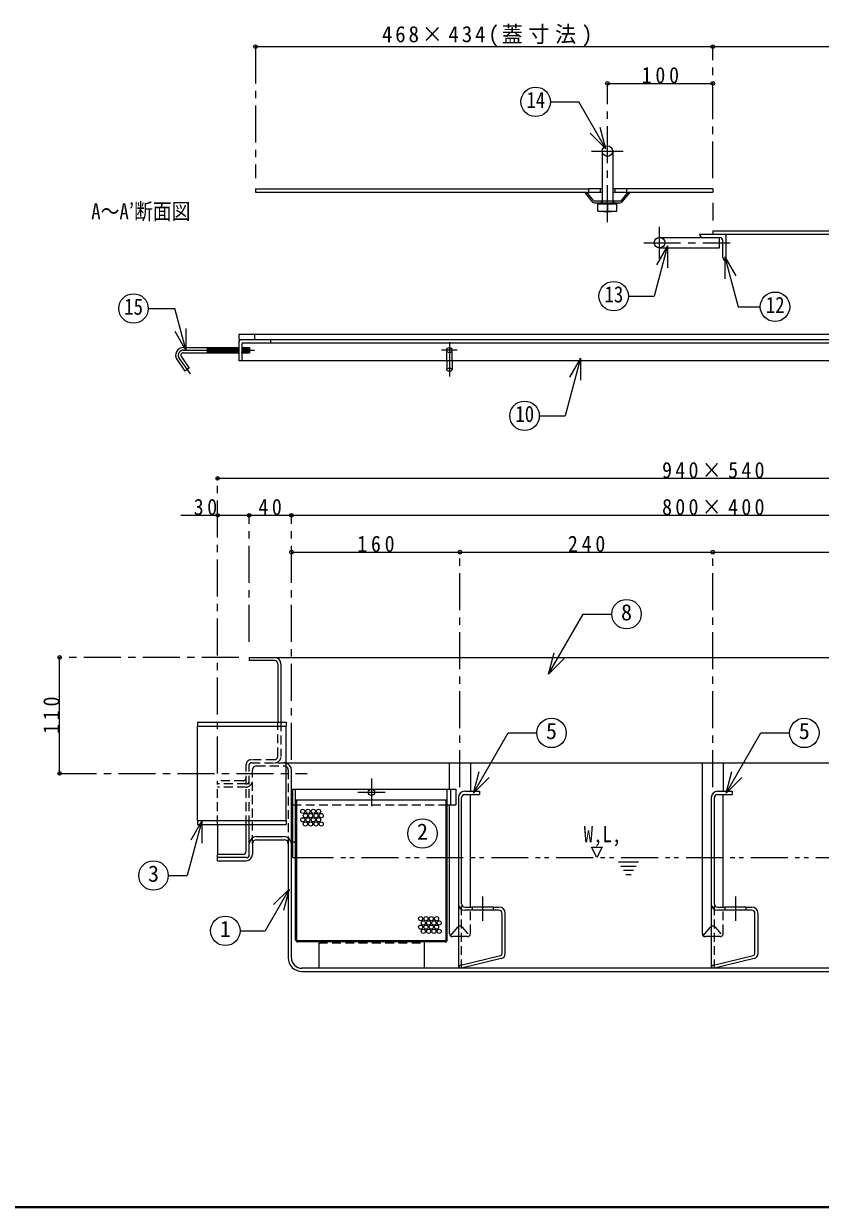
# Model space of a CAD drawing. Units: millimetres at full size, sheet at 1:7. Extents: x -1472 to 1363, y -987 to 980.
# Drawn here: x -826 to -69, y -987 to 136 of the extents above; entities that cross this region are included whole.
import ezdxf
from ezdxf.enums import TextEntityAlignment as Align

# ---------------------------------------------------------------- set-up
doc = ezdxf.new("R2010")
doc.units = ezdxf.units.MM
doc.header["$LTSCALE"] = 7
doc.header["$PDMODE"] = 32
doc.header["$PDSIZE"] = 3.5
for name, pattern in [('CHAIN1', [8, 5, -1, 1, -1]), ('DASHED1', [1.8, 1.2, -0.6]), ('DOUBLE_CHAIN1', [8.8, 5, -1, 0.6, -0.6, 0.6, -1])]:
    doc.linetypes.add(name, pattern=pattern)
doc.layers.add('0-0____1', color=5, linetype='Continuous', lineweight=25)
doc.layers.add('0-4____5', color=4, linetype='Continuous', lineweight=9)
doc.styles.add('ＭＳ ゴシック', font='')
doc.styles.get('ＭＳ ゴシック').set_extended_font_data('MS Gothic')

msp = doc.modelspace()

# ---------------------------------------------------------------- linework, layer by layer
at = {"layer": '0-0____1', "color": 4, "linetype": 'CHAIN1', "lineweight": 9}
for p, q in [((-621.501, -465.38), (-791.501, -465.38)), ((-791.501, -575.38), (-556.501, -575.38))]:
    msp.add_line(p, q, dxfattribs=at)
at = {"layer": '0-0____1'}
for p, q in [((-611.501, -465.38), (-611.501, -468.38)), ((-611.501, -465.38), (-587.501, -465.38)), ((-587.501, -468.38), (-611.501, -468.38)), ((-584.501, -471.38), (-584.501, -526.88)), ((-581.501, -471.38), (-581.501, -526.88)), ((-660.501, -526.88), (-660.501, -530.655)), ((-660.501, -526.88), (-576.501, -526.88)), ((-576.501, -526.88), (-576.501, -530.655)), ((-660.501, -530.655), (-576.501, -530.655)), ((-660.501, -620.105), (-660.501, -623.88)), ((-660.501, -623.88), (-576.501, -623.88)), ((-614.501, -649.38), (-614.501, -623.88)), ((-617.501, -652.38), (-641.501, -652.38)), ((-641.501, -658.38), (-641.501, -652.38))]:
    msp.add_line(p, q, dxfattribs=at)
at = {"layer": '0-0____1', "color": 4, "lineweight": 9}
msp.add_line((-587.501, -465.38), (244.499, -465.38), dxfattribs=at)
at = {"layer": '0-0____1', "color": 7, "lineweight": 18}
for p, q in [((-660.501, -620.105), (-660.501, -530.655)), ((-576.501, -620.105), (-576.501, -530.655))]:
    msp.add_line(p, q, dxfattribs=at)
at = {"layer": '0-0____1', "color": 1, "lineweight": 40}
msp.add_line((1363.499, -987.38), (-1471.501, -987.38), dxfattribs=at)
at = {"layer": '0-0____1'}
msp.add_lwpolyline([(-660.501, -620.105), (-576.501, -620.105), (-576.501, -623.88)], dxfattribs=at)
for centre, radius, start, end in [((-587.501, -471.38), 6, 0, 90), ((-587.501, -471.38), 3, 0, 90), ((-617.501, -649.38), 3, 270, 0)]:
    msp.add_arc(centre, radius, start, end, dxfattribs=at)
at = {"layer": '0-4____5'}
for p, q in [((-605.501, 114.62), (-171.501, 114.62)), ((-171.501, 114.62), (262.499, 114.62)), ((-271.501, 79.62), (-171.501, 79.62)), ((-276.501, -20.38), (-278.501, -20.38)), ((-264.501, -20.38), (-266.501, -20.38)), ((-278.501, -23.58), (-276.501, -23.58)), ((-266.501, -23.58), (-264.501, -23.58)), ((263.499, -158.58), (-606.501, -158.58)), ((-651.4, -171.08), (-651.4, -176.08)), ((-650.53, -176.08), (-650.938, -171.08)), ((-649.527, -176.08), (-649.935, -171.08)), ((-648.523, -176.08), (-648.932, -171.08)), ((-647.52, -176.08), (-647.928, -171.08)), ((-646.517, -176.08), (-646.925, -171.08)), ((-645.513, -176.08), (-645.922, -171.08)), ((-644.51, -176.08), (-644.918, -171.08)), ((-643.507, -176.08), (-643.915, -171.08)), ((-642.503, -176.08), (-642.912, -171.08)), ((-641.5, -176.08), (-641.908, -171.08)), ((-640.497, -176.08), (-640.905, -171.08)), ((-639.493, -176.08), (-639.902, -171.08)), ((-638.49, -176.08), (-638.898, -171.08)), ((-637.487, -176.08), (-637.895, -171.08)), ((-636.483, -176.08), (-636.892, -171.08)), ((-635.48, -176.08), (-635.888, -171.08)), ((-634.477, -176.08), (-634.885, -171.08)), ((-633.473, -176.08), (-633.882, -171.08)), ((-632.47, -176.08), (-632.878, -171.08)), ((-631.467, -176.08), (-631.875, -171.08)), ((-630.463, -176.08), (-630.872, -171.08)), ((-629.46, -176.08), (-629.868, -171.08)), ((-628.457, -176.08), (-628.865, -171.08)), ((-627.453, -176.08), (-627.862, -171.08)), ((-626.45, -176.08), (-626.858, -171.08)), ((-625.447, -176.08), (-625.855, -171.08)), ((-624.443, -176.08), (-624.852, -171.08)), ((-623.44, -176.08), (-623.848, -171.08)), ((-622.437, -176.08), (-622.845, -171.08)), ((-621.501, -175.247), (-621.842, -171.08)), ((-618.423, -176.08), (-618.501, -175.125)), ((-617.42, -176.08), (-617.828, -171.08)), ((-616.417, -176.08), (-616.825, -171.08)), ((-615.413, -176.08), (-615.822, -171.08)), ((-614.41, -176.08), (-614.818, -171.08)), ((-613.407, -176.08), (-613.815, -171.08)), ((-612.403, -176.08), (-612.812, -171.08)), ((-611.4, -176.08), (-611.808, -171.08)), ((108.499, -183.58), (-618.501, -183.58)), ((-424.001, -183.58), (-424.001, -192.078)), ((-419.001, -183.58), (-419.001, -192.078)), ((298.499, -295.38), (-641.501, -295.38)), ((-676.501, -330.38), (-611.501, -330.38)), ((-611.501, -330.38), (-571.501, -330.38)), ((-571.501, -330.38), (228.499, -330.38)), ((-571.501, -365.38), (-411.501, -365.38)), ((-411.501, -365.38), (-171.501, -365.38)), ((-171.501, -365.38), (68.499, -365.38)), ((-791.501, -575.38), (-791.501, -465.38)), ((-576.501, -565.38), (235.499, -565.38)), ((-567.501, -590.38), (-423.501, -590.38)), ((-566.501, -600.38), (-424.501, -600.38))]:
    msp.add_line(p, q, dxfattribs=at)
at = {"layer": '0-4____5', "linetype": 'CHAIN1'}
for p, q in [((-605.501, 114.62), (-605.501, -10.38)), ((-171.501, -10.38), (-171.501, 114.62)), ((-271.501, -52.08), (-271.501, 79.62)), ((-286.501, 15.42), (-256.501, 15.42)), ((-171.501, -33.58), (-171.501, -50.38)), ((-222.001, -86.58), (-222.001, -56.58)), ((-237.001, -71.58), (-155.001, -71.58)), ((-421.501, -166.08), (-421.501, -198.512)), ((-673.896, -173.58), (-606.4, -173.58)), ((-414.001, -173.58), (-429.001, -173.58)), ((-677.992, -181.448), (-667.681, -196.173)), ((-641.501, -575.38), (-641.501, -295.38)), ((-611.501, -450.38), (-611.501, -330.38)), ((-571.501, -562.38), (-571.501, -330.38)), ((-411.501, -588.343), (-411.501, -365.38)), ((-171.501, -588.343), (-171.501, -365.38)), ((-495.501, -580.38), (-495.501, -606.38)), ((-508.501, -593.38), (-482.501, -593.38)), ((-390.001, -692.38), (-390.001, -715.38)), ((-150.001, -692.38), (-150.001, -715.38))]:
    msp.add_line(p, q, dxfattribs=at)
at = {"layer": '0-4____5', "color": 7, "lineweight": 18}
for p, q in [((-325.689, 62.147), (-298.623, 62.147)), ((-272.933, 17.652), (-298.623, 62.147)), ((-272.933, 17.652), (-278.369, 37.937)), ((-272.933, 17.652), (-287.783, 32.502)), ((-276.501, 15.42), (-276.501, -32.08)), ((-266.501, 15.42), (-266.501, -32.08)), ((-278.501, -20.38), (-289.501, -20.38)), ((-278.501, -20.38), (-278.501, -23.58)), ((-289.501, -23.58), (-278.501, -23.58)), ((-276.501, -33.58), (-276.501, -34.18)), ((-266.501, -33.58), (-266.501, -34.18)), ((-280.501, -34.58), (-262.501, -34.58)), ((-280.501, -41.58), (-280.501, -34.58)), ((-280.501, -41.58), (-262.501, -41.58)), ((-280.501, -41.58), (-275.501, -42.08)), ((-275.501, -34.08), (-267.501, -34.08)), ((-275.501, -42.08), (-271.501, -41.58)), ((-267.501, -34.08), (-271.501, -34.58)), ((-271.501, -34.58), (-271.501, -41.58)), ((-271.501, -41.58), (-267.501, -42.08)), ((-262.501, -34.58), (-267.501, -34.08)), ((-262.501, -41.58), (-262.501, -34.58)), ((-222.001, -66.58), (-165.001, -66.58)), ((-214.449, -74.409), (-227.304, -122.382)), ((-214.449, -74.409), (-224.949, -92.596)), ((-214.449, -74.409), (-214.449, -95.409)), ((-160.113, -84.842), (-149.613, -103.028)), ((-160.113, -84.842), (-160.113, -105.842)), ((-251.526, -122.382), (-227.304, -122.382)), ((-707.429, -134.056), (-682.079, -134.056)), ((-671.356, -174.075), (-682.079, -134.056)), ((-671.356, -174.075), (-681.856, -155.888)), ((-671.356, -174.075), (-671.356, -153.075)), ((-591.501, -163.58), (248.499, -163.58)), ((-591.501, -166.58), (248.499, -166.58)), ((-673.896, -171.08), (-621.501, -171.08)), ((-673.896, -176.08), (-621.501, -176.08)), ((-618.501, -171.08), (-611.4, -171.08)), ((-618.501, -176.08), (-611.4, -176.08)), ((-611.4, -171.08), (-611.4, -176.08)), ((-680.04, -182.882), (-672.597, -193.512)), ((-296.986, -181.047), (-311.693, -235.932)), ((-296.986, -181.047), (-307.486, -199.233)), ((-296.986, -181.047), (-296.986, -202.047)), ((-336.167, -235.932), (-311.693, -235.932)), ((-327.49, -481.331), (-294.539, -424.258)), ((-294.539, -424.258), (-267.368, -424.258)), ((-327.49, -481.331), (-322.055, -461.046)), ((-327.49, -481.331), (-312.641, -466.481)), ((-158.756, -594.051), (-125.805, -536.978)), ((-125.805, -536.978), (-98.634, -536.978)), ((-571.501, -642.38), (-571.501, -572.38)), ((-421.404, -590.38), (-421.404, -565.38)), ((-401.599, -565.38), (-401.599, -592.38)), ((-181.404, -727.38), (-181.404, -565.38)), ((-161.599, -565.38), (-161.599, -592.38)), ((-398.756, -594.051), (-393.32, -573.767)), ((-398.756, -594.051), (-383.906, -579.202)), ((-158.756, -594.051), (-153.32, -573.767)), ((-158.756, -594.051), (-143.906, -579.202)), ((-570.501, -590.38), (-567.501, -590.38)), ((-570.501, -590.38), (-570.501, -640.38)), ((-567.501, -640.38), (-567.501, -590.38)), ((-420.501, -590.38), (-415.501, -590.38)), ((-401.599, -702.38), (-401.599, -595.38)), ((-161.599, -702.38), (-161.599, -595.38)), ((-567.501, -600.38), (-566.501, -600.38)), ((-566.501, -733.38), (-566.501, -600.38)), ((-424.501, -600.38), (-423.501, -600.38)), ((-424.501, -733.38), (-424.501, -600.38)), ((-423.501, -733.38), (-423.501, -605.38)), ((-421.404, -727.38), (-421.404, -605.38)), ((-420.501, -605.38), (-415.501, -605.38)), ((-656.545, -620.572), (-670.43, -672.39)), ((-656.545, -620.572), (-667.045, -638.758)), ((-656.545, -620.572), (-656.545, -641.572)), ((-641.501, -623.88), (-641.501, -652.38)), ((-611.501, -642.38), (-611.501, -641.38)), ((-567.501, -733.38), (-567.501, -655.38)), ((-688.389, -672.39), (-670.43, -672.39)), ((-573.555, -685.176), (-596.507, -724.929)), ((-573.555, -685.176), (-588.405, -700.025)), ((-573.555, -685.176), (-578.991, -705.46)), ((-413.001, -699.38), (-413.001, -760.38)), ((-380.001, -702.38), (-400.001, -702.38)), ((-380.001, -705.38), (-400.001, -705.38)), ((-173.001, -699.38), (-173.001, -760.38)), ((-140.001, -702.38), (-160.001, -702.38)), ((-140.001, -705.38), (-160.001, -705.38)), ((-620.231, -724.929), (-596.507, -724.929)), ((-420.53, -729.497), (-413.633, -721.269)), ((-413.001, -730.38), (-418.404, -730.38)), ((-180.53, -729.497), (-173.633, -721.269)), ((-173.001, -730.38), (-178.404, -730.38)), ((-425.501, -734.38), (-565.501, -734.38)), ((-425.501, -735.38), (-565.501, -735.38)), ((-545.501, -735.38), (-545.501, -760.38)), ((-445.501, -735.38), (-445.501, -760.38))]:
    msp.add_line(p, q, dxfattribs=at)
at = {"layer": '0-4____5', "color": 5, "lineweight": 25}
for p, q in [((-605.501, -20.38), (-605.501, -23.58)), ((-605.501, -20.38), (-289.501, -20.38)), ((-289.501, -20.38), (-289.501, -23.58)), ((-171.501, -20.38), (-253.501, -20.38)), ((-253.501, -20.38), (-253.501, -23.58)), ((-171.501, -20.38), (-171.501, -23.58)), ((-605.501, -23.58), (-289.501, -23.58)), ((-285.902, -32.454), (-293.001, -23.58)), ((-284.731, -31.517), (-291.08, -23.58)), ((-259.443, -32.08), (-283.559, -32.08)), ((-283.559, -33.58), (-259.443, -33.58)), ((-258.272, -31.517), (-251.922, -23.58)), ((-257.101, -32.454), (-250.001, -23.58)), ((-253.501, -23.58), (-171.501, -23.58)), ((-184.001, -63.58), (262.499, -63.58)), ((-171.501, -60.38), (262.499, -60.38)), ((-171.501, -60.38), (-171.501, -63.58)), ((-159.001, -63.58), (-159.001, -88.58)), ((-162.001, -85.58), (-162.001, -69.58)), ((-621.501, -158.58), (-621.501, -163.58)), ((-606.501, -158.58), (-621.501, -158.58)), ((-621.501, -163.58), (-591.501, -163.58)), ((-621.501, -166.58), (-621.501, -183.58)), ((-618.501, -167.58), (-618.501, -183.58)), ((-617.501, -166.58), (-591.501, -166.58)), ((-606.501, -158.58), (-606.501, -163.58)), ((-591.501, -163.58), (-591.501, -166.58)), ((-618.501, -183.58), (-621.501, -183.58)), ((-407.001, -592.38), (-393.001, -592.38)), ((-407.001, -595.38), (-393.001, -595.38)), ((-393.001, -592.38), (-393.001, -595.38)), ((-167.001, -595.38), (-153.001, -595.38)), ((-423.501, -605.38), (-420.501, -605.38)), ((-413.001, -598.38), (-413.001, -699.38)), ((-410.001, -699.38), (-410.001, -598.38)), ((-173.001, -598.38), (-173.001, -699.38)), ((-170.001, -699.38), (-170.001, -598.38)), ((-611.501, -652.38), (-611.501, -623.88)), ((-604.501, -635.38), (-578.501, -635.38)), ((-604.501, -638.38), (-578.501, -638.38)), ((-570.501, -640.38), (-567.501, -640.38)), ((-570.501, -640.38), (-570.501, -655.38)), ((-567.501, -655.38), (-567.501, -640.38)), ((-608.501, -642.38), (-608.501, -652.38)), ((-574.501, -642.38), (-574.501, -750.38)), ((-571.501, -750.38), (-571.501, -642.38)), ((-614.501, -655.38), (-641.501, -655.38)), ((-641.501, -658.38), (-614.501, -658.38)), ((-570.501, -655.38), (-567.501, -655.38)), ((-407.001, -702.38), (-400.001, -702.38)), ((-400.001, -705.38), (-407.001, -705.38)), ((-400.001, -702.38), (-400.001, -705.38)), ((-380.001, -702.38), (-380.001, -705.38)), ((-380.001, -702.38), (-374.501, -702.38)), ((-374.501, -705.38), (-380.001, -705.38)), ((-167.001, -702.38), (-160.001, -702.38)), ((-160.001, -705.38), (-167.001, -705.38)), ((-160.001, -702.38), (-160.001, -705.38)), ((-140.001, -702.38), (-140.001, -705.38)), ((-140.001, -702.38), (-134.501, -702.38)), ((-134.501, -705.38), (-140.001, -705.38)), ((-371.501, -746.442), (-371.501, -708.38)), ((-368.501, -746.442), (-368.501, -708.38)), ((-131.501, -746.442), (-131.501, -708.38)), ((-128.501, -746.442), (-128.501, -708.38)), ((-410.704, -757.464), (-373.033, -748.386)), ((-372.33, -751.303), (-410.001, -760.38)), ((-170.704, -757.464), (-133.033, -748.386)), ((-132.33, -751.303), (-170.001, -760.38)), ((218.499, -760.38), (-561.501, -760.38)), ((-561.501, -763.38), (218.499, -763.38))]:
    msp.add_line(p, q, dxfattribs=at)
at = {"layer": '0-4____5', "linetype": 'DASHED1'}
for p, q in [((-277.501, -32.08), (-277.501, -33.58)), ((-276.501, -32.08), (-276.501, -33.58)), ((-266.501, -32.08), (-266.501, -33.58)), ((-265.501, -32.08), (-265.501, -33.58)), ((-424.001, -183.58), (-424.001, -173.58)), ((-419.001, -183.58), (-419.001, -173.58)), ((-584.501, -559.38), (-584.501, -526.88)), ((-581.501, -526.88), (-581.501, -559.38)), ((-614.501, -623.88), (-614.501, -567.38)), ((-611.501, -623.88), (-611.501, -567.38)), ((-587.501, -562.38), (-609.501, -562.38)), ((-609.501, -565.38), (-576.501, -565.38)), ((-608.501, -642.38), (-608.501, -572.38)), ((-604.501, -568.38), (-578.501, -568.38)), ((-574.501, -572.38), (-574.501, -642.38)), ((-641.501, -623.88), (-641.501, -582.38)), ((-617.501, -582.38), (-641.501, -582.38)), ((-614.501, -585.38), (-641.501, -585.38)), ((-614.501, -588.38), (-641.501, -588.38)), ((-570.501, -605.38), (-423.501, -605.38)), ((-410.001, -760.38), (-410.001, -699.38)), ((-401.599, -727.38), (-401.599, -702.38)), ((-170.001, -760.38), (-170.001, -699.38)), ((-161.599, -727.38), (-161.599, -702.38)), ((-404.599, -730.38), (-413.001, -730.38)), ((-409.37, -721.269), (-402.473, -729.497)), ((-164.599, -730.38), (-173.001, -730.38)), ((-169.37, -721.269), (-162.473, -729.497)), ((-545.501, -736.38), (-445.501, -736.38))]:
    msp.add_line(p, q, dxfattribs=at)
at = {"layer": '0-4____5', "linetype": 'DOUBLE_CHAIN1'}
for p, q in [((-566.501, -655.38), (108.499, -655.38)), ((-261.101, -659.38), (-241.901, -659.38)), ((-258.701, -663.38), (-244.301, -663.38)), ((-256.301, -667.38), (-246.701, -667.38)), ((-253.901, -671.38), (-249.101, -671.38))]:
    msp.add_line(p, q, dxfattribs=at)
at = {"layer": '0-4____5', "color": 7, "lineweight": 18}
for points in [[(-253.501, -20.38), (-264.501, -20.38), (-264.501, -23.58), (-253.501, -23.58)], [(-271.501, -34.58), (-275.501, -34.08), (-280.501, -34.58)], [(-275.501, -42.08), (-267.501, -42.08), (-262.501, -41.58)], [(-222.001, -76.58), (-165.001, -76.58), (-165.001, -66.58)], [(-160.113, -84.842), (-147.374, -132.384), (-126.404, -132.384)], [(-675.944, -180.014), (-668.501, -190.644), (-672.597, -193.512)], [(-398.756, -594.051), (-365.805, -536.978), (-338.634, -536.978)], [(-415.501, -590.38), (-415.501, -591.521), (-415.501, -605.38)]]:
    msp.add_lwpolyline(points, dxfattribs=at)
at = {"layer": '0-4____5', "color": 5, "lineweight": 25}
for points in [[(-423.501, -605.38), (-423.501, -590.38), (-420.501, -590.38), (-420.501, -605.38)], [(-167.001, -592.38), (-153.001, -592.38), (-153.001, -595.38)]]:
    msp.add_lwpolyline(points, dxfattribs=at)
at = {"layer": '0-4____5'}
msp.add_lwpolyline([(-281.501, -655.38), (-286.501, -645.38), (-276.501, -645.38)], close=True, dxfattribs=at)
at = {"layer": '0-4____5', "color": 7, "lineweight": 18}
for centre in [(-339.689, 62.147), (-265.526, -122.382), (-721.429, -134.056), (-112.404, -132.384), (-350.167, -235.932), (-253.368, -424.258), (-324.634, -536.978), (-84.634, -536.978), (-447.078, -632.521), (-702.389, -672.39), (-634.231, -724.929)]:
    msp.add_circle(centre, 14, dxfattribs=at)
at = {"layer": '0-4____5', "color": 5, "lineweight": 25}
for centre, radius in [((-271.501, 15.42), 5), ((-222.001, -71.58), 5), ((-495.501, -593.38), 3)]:
    msp.add_circle(centre, radius, dxfattribs=at)
at = {"layer": '0-4____5'}
for centre, radius in [((-421.501, -173.58), 2.5), ((-560.707, -611.441), 2), ((-560.707, -619.441), 2), ((-558.207, -615.441), 2), ((-555.707, -611.441), 2), ((-555.707, -619.441), 2), ((-553.207, -615.441), 2), ((-550.707, -611.441), 2), ((-550.707, -619.441), 2), ((-548.207, -615.441), 2), ((-545.707, -611.441), 2), ((-545.707, -619.441), 2), ((-543.207, -615.441), 2), ((-558.207, -623.441), 2), ((-553.207, -623.441), 2), ((-548.207, -623.441), 2), ((-543.207, -623.441), 2), ((-448.748, -713.365), 2), ((-446.248, -717.365), 2), ((-443.748, -713.365), 2), ((-441.248, -717.365), 2), ((-438.748, -713.365), 2), ((-436.248, -717.365), 2), ((-433.748, -713.365), 2), ((-431.248, -717.365), 2), ((-448.748, -721.365), 2), ((-446.248, -725.365), 2), ((-443.748, -721.365), 2), ((-441.248, -725.365), 2), ((-438.748, -721.365), 2), ((-436.248, -725.365), 2), ((-433.748, -721.365), 2), ((-431.248, -725.365), 2)]:
    msp.add_circle(centre, radius, dxfattribs=at)
at = {"layer": '0-4____5', "color": 5, "lineweight": 25}
for centre, radius, start, end in [((-283.559, -30.58), 3, 218.65981, 270), ((-283.559, -30.58), 1.5, 218.65981, 270), ((-259.443, -30.58), 1.5, 270, 321.34019), ((-259.443, -30.58), 3, 270, 321.34019), ((-181.001, -63.58), 3, 180, 270), ((-165.001, -69.58), 3, 0, 90), ((-159.001, -85.58), 3, 180, 270), ((-618.501, -166.58), 3, 90, 180), ((-617.501, -167.58), 1, 90, 180), ((-407.001, -598.38), 6, 90, 180), ((-407.001, -598.38), 3, 90, 180), ((-167.001, -598.38), 6, 90, 180), ((-167.001, -598.38), 3, 90, 180), ((-604.501, -642.38), 7, 90, 180), ((-604.501, -642.38), 4, 90, 180), ((-578.501, -642.38), 7, 0, 90), ((-578.501, -642.38), 4, 0, 90), ((-614.501, -652.38), 3, 270, 0), ((-614.501, -652.38), 6, 270, 0), ((-407.001, -699.38), 6, 180, 270), ((-407.001, -699.38), 3, 180, 270), ((-374.501, -708.38), 6, 0, 90), ((-374.501, -708.38), 3, 0, 90), ((-167.001, -699.38), 6, 180, 270), ((-167.001, -699.38), 3, 180, 270), ((-134.501, -708.38), 6, 0, 90), ((-134.501, -708.38), 3, 0, 90), ((-411.501, -723.38), 3, 120, 135.27973), ((-171.501, -723.38), 3, 120, 135.27973), ((-561.501, -750.38), 13, 180, 270), ((-561.501, -750.38), 10, 180, 270), ((-373.501, -746.442), 2, 283.54794, 0), ((-373.501, -746.442), 5, 283.54794, 0), ((-133.501, -746.442), 2, 283.54794, 0), ((-133.501, -746.442), 5, 283.54794, 0), ((-410.001, -760.38), 3, 103.54794, 180), ((-170.001, -760.38), 3, 103.54794, 180)]:
    msp.add_arc(centre, radius, start, end, dxfattribs=at)
at = {"layer": '0-4____5', "color": 7, "lineweight": 18}
for centre, radius, start, end in [((-673.896, -178.58), 7.5, 90, 215), ((-673.896, -178.58), 2.5, 90, 215), ((-578.501, -572.38), 7, 0, 73.39845), ((-418.404, -727.38), 3, 180, 270), ((-178.404, -727.38), 3, 180, 270), ((-565.501, -733.38), 2, 180, 270), ((-565.501, -733.38), 1, 180, 270), ((-425.501, -733.38), 1, 270, 0), ((-425.501, -733.38), 2, 270, 0)]:
    msp.add_arc(centre, radius, start, end, dxfattribs=at)
at = {"layer": '0-4____5', "linetype": 'CHAIN1'}
msp.add_arc((-673.896, -178.58), 5, 90, 215, dxfattribs=at)
at = {"layer": '0-4____5', "linetype": 'DASHED1'}
for centre, radius, start, end in [((-587.501, -559.38), 3, 270, 0), ((-587.501, -559.38), 6, 270, 0), ((-609.501, -567.38), 5, 90, 180), ((-609.501, -567.38), 2, 90, 180), ((-604.501, -572.38), 4, 90, 180), ((-578.501, -572.38), 7, 73.39845, 90), ((-578.501, -572.38), 4, 0, 90), ((-617.501, -579.38), 3, 270, 0), ((-614.501, -582.38), 6, 270, 0), ((-614.501, -582.38), 3, 270, 0), ((-411.501, -723.38), 3, 44.72027, 120), ((-404.599, -727.38), 3, 270, 0), ((-171.501, -723.38), 3, 44.72027, 120), ((-164.599, -727.38), 3, 270, 0)]:
    msp.add_arc(centre, radius, start, end, dxfattribs=at)
at = {"layer": '0-4____5'}
msp.add_ellipse((-421.501, -192.068), major_axis=(2.5, 0), ratio=0.57, dxfattribs=at)
for p in [(-605.501, 114.62), (-171.501, 114.62), (-271.501, 79.62), (-171.501, 79.62), (-641.501, -295.38), (-641.501, -330.38), (-611.501, -330.38), (-571.501, -330.38), (-571.501, -365.38), (-411.501, -365.38), (-171.501, -365.38), (-791.501, -465.38), (-791.501, -575.38)]:
    msp.add_point(p, dxfattribs=at)

# ---------------------------------------------------------------- texts
at = {"layer": '0-4____5', "color": 7, "style": 'ＭＳ ゴシック', "width": 0.85}
for s, p in [('14', (-348.439, 51.647)), ('A～A’断面図', (-761.501, -54.08)), ('13', (-274.276, -132.882)), ('12', (-121.154, -142.884)), ('15', (-730.179, -144.556)), ('10', (-358.917, -246.432)), ('W,L,', (-294.001, -645.38))]:
    msp.add_text(s, height=15.4, dxfattribs=at).set_placement(p, align=Align.BOTTOM_LEFT)
at = {"layer": '0-4____5', "color": 7, "style": 'ＭＳ ゴシック'}
for s, p in [('8', (-258.618, -434.758)), ('5', (-329.884, -547.478)), ('5', (-89.884, -547.478)), ('2', (-452.328, -643.021)), ('3', (-707.639, -682.89)), ('1', (-639.481, -735.429))]:
    msp.add_text(s, height=15.4, dxfattribs=at).set_placement(p, align=Align.BOTTOM_LEFT)
at = {"layer": '0-4____5', "color": 7, "char_height": 15.4, "attachment_point": 7, "style": 'ＭＳ ゴシック'}
for s, insert in [('\\T1.27;\\W0.95;468×434(蓋寸法)', (-485.626, 114.62)), ('\\T1.38;\\W0.9;100', (-239.001, 79.62)), ('\\T1.33;\\W0.9;940×540', (-219.626, -295.38)), ('\\T1.36;\\W0.9;30', (-664.251, -330.38)), ('\\T1.36;\\W0.9;40', (-602.876, -330.38)), ('\\T1.33;\\W0.9;800×400', (-219.626, -330.38)), ('\\T1.38;\\W0.9;160', (-509.001, -365.38)), ('\\T1.38;\\W0.9;240', (-309.001, -365.38))]:
    msp.add_mtext(s, dxfattribs=dict(at, insert=insert))
at = {"layer": '0-4____5', "color": 7, "insert": (-791.501, -537.88), "char_height": 15.4, "attachment_point": 7, "rotation": 90, "style": 'ＭＳ ゴシック'}
msp.add_mtext('\\T1.38;\\W0.9;110', dxfattribs=at)

doc.saveas('drawing.dxf')
